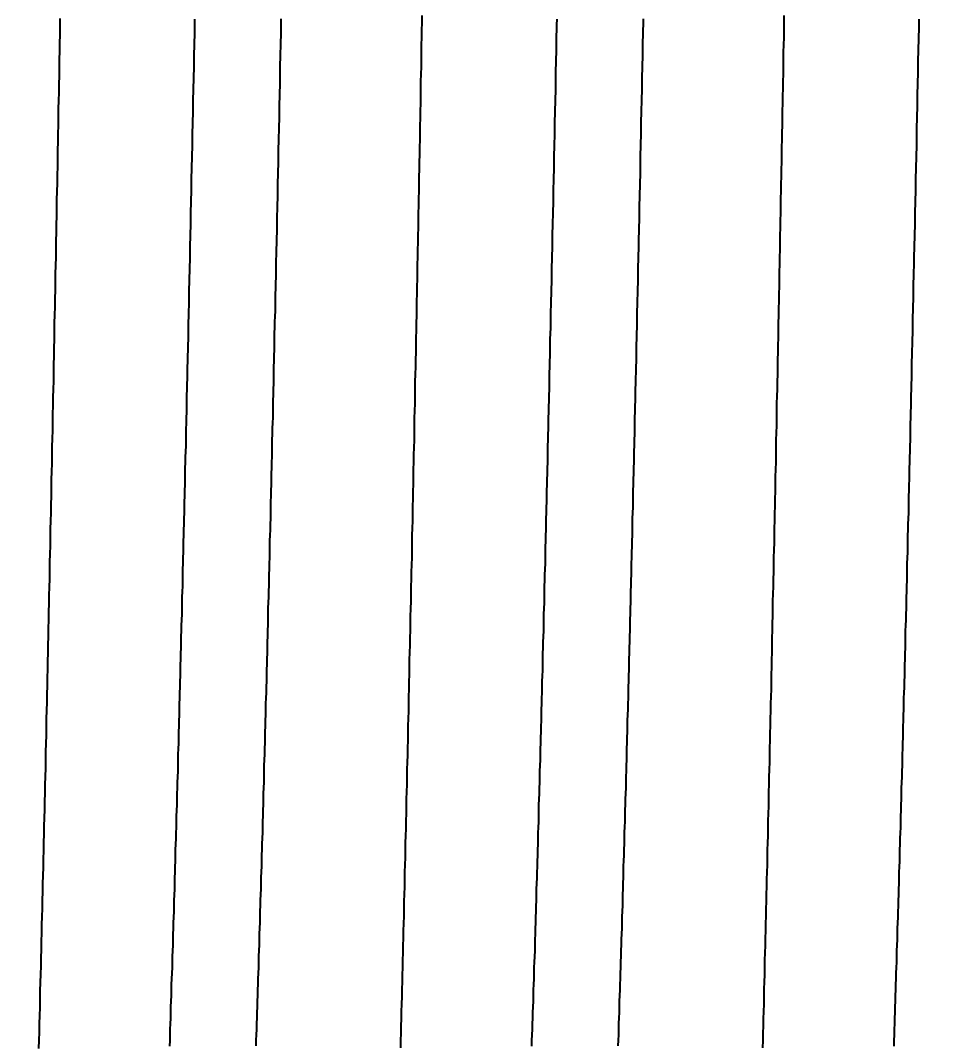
# Model space of a CAD drawing. Header units: millimetres. Extents: x 0 to 3800, y -67 to 2530.
# Drawn here: x 2218.158 to 2222.108, y 1549.587 to 1553.936 of the extents above; entities that cross this region are included whole.
import ezdxf

# ---------------------------------------------------------------- set-up
doc = ezdxf.new("R2010")
doc.units = ezdxf.units.MM
doc.layers.add('내부선 및 부속', color=4, linetype='Continuous')
doc.layers.add('치수선', color=7, linetype='Continuous')
doc.styles.add('____', font='')
doc.styles.get('____').set_extended_font_data('굴림')
doc.dimstyles.new('MSADIM', dxfattribs={"dimtxt": 33, "dimasz": 17, "dimexe": 10, "dimexo": 7.5, "dimgap": 10, "dimtad": 0, "dimtih": 1, "dimtoh": 1, "dimdec": 0, "dimzin": 1, "dimdsep": 46, "dimtxsty": '____', "dimcen": 11.25, "dimadec": 0, "dimazin": 0, "dimtfac": 1, "dimtdec": 0, "dimtix": 1, "dimtmove": 0, "dimatfit": 3, "dimfxl": 1, "dimtolj": 1, "dimtzin": 1, "dimarcsym": 0})

# ---------------------------------------------------------------- blocks, each defined once
blk = doc.blocks.new('*D47')
at = {"layer": '치수선', "color": 0, "linetype": 'Continuous', "lineweight": -2, "transparency": 16777216}
for p, q in [((2249.9547, 1877.9392), (2082.4547, 1877.9392)), ((2092.4547, 1860.9392), (2092.4547, 1705.7554)), ((2092.4547, 1504.9392), (2092.4547, 1660.123)), ((2249.9547, 1487.9392), (2082.4547, 1487.9392))]:
    blk.add_line(p, q, dxfattribs=at)
at = {"layer": '치수선', "color": 0, "linetype": 'Continuous', "transparency": 16777216}
for points in [[(2089.6213, 1860.9392), (2095.288, 1860.9392), (2092.4547, 1877.9392)], [(2089.6213, 1504.9392), (2095.288, 1504.9392), (2092.4547, 1487.9392)]]:
    blk.add_solid(points, dxfattribs=at)
at = {"layer": '치수선', "color": 0, "linetype": 'Continuous', "transparency": 16777216, "insert": (2092.4547, 1682.9392), "char_height": 25, "attachment_point": 5, "style": '____'}
blk.add_mtext('\\A1;390', dxfattribs=at)

msp = doc.modelspace()

# ---------------------------------------------------------------- linework, layer by layer
at = {"layer": '내부선 및 부속', "linetype": 'Continuous', "flags": 128}
for points in [[(2218.3255, 1553.9452), (2218.3255, 1553.9102), (2218.3245, 1553.8752), (2218.3235, 1553.8402), (2218.3235, 1553.8052), (2218.3225, 1553.7702), (2218.3225, 1553.7352), (2218.3215, 1553.7002), (2218.3205, 1553.6652), (2218.3205, 1553.6302), (2218.3205, 1553.6302), (2218.3195, 1553.5952), (2218.3185, 1553.5602), (2218.3185, 1553.5252), (2218.3175, 1553.4902), (2218.3165, 1553.4552), (2218.3165, 1553.4202), (2218.3155, 1553.3852), (2218.3155, 1553.3502), (2218.3145, 1553.3142), (2218.3135, 1553.2792), (2218.3135, 1553.2442), (2218.3125, 1553.2092), (2218.3115, 1553.1742), (2218.3115, 1553.1392), (2218.3105, 1553.1042), (2218.3095, 1553.0692), (2218.3095, 1553.0342), (2218.3085, 1552.9992), (2218.3075, 1552.9642), (2218.3075, 1552.9292), (2218.3065, 1552.8942), (2218.3055, 1552.8592), (2218.3055, 1552.8242), (2218.3045, 1552.7892), (2218.3035, 1552.7542), (2218.3035, 1552.7192), (2218.3025, 1552.6842), (2218.3015, 1552.6492), (2218.3015, 1552.6142), (2218.3005, 1552.5792), (2218.2995, 1552.5442), (2218.2995, 1552.5092), (2218.2985, 1552.4732), (2218.2975, 1552.4382), (2218.2975, 1552.4032), (2218.2965, 1552.3682), (2218.2955, 1552.3332), (2218.2955, 1552.2982), (2218.2945, 1552.2632), (2218.2935, 1552.2282), (2218.2935, 1552.1932), (2218.2925, 1552.1582), (2218.2915, 1552.1232), (2218.2905, 1552.0882), (2218.2905, 1552.0532), (2218.2895, 1552.0182), (2218.2885, 1551.9832), (2218.2885, 1551.9482), (2218.2875, 1551.9132), (2218.2865, 1551.8782), (2218.2865, 1551.8432), (2218.2855, 1551.8082), (2218.2845, 1551.7732), (2218.2835, 1551.7382), (2218.2835, 1551.7032), (2218.2825, 1551.6682), (2218.2815, 1551.6332), (2218.2815, 1551.5972), (2218.2805, 1551.5622), (2218.2795, 1551.5272), (2218.2785, 1551.4922), (2218.2785, 1551.4572), (2218.2775, 1551.4222), (2218.2765, 1551.3872), (2218.2755, 1551.3522), (2218.2755, 1551.3172), (2218.2745, 1551.2822), (2218.2735, 1551.2472), (2218.2725, 1551.2122), (2218.2725, 1551.1772), (2218.2715, 1551.1422), (2218.2705, 1551.1072), (2218.2695, 1551.0722), (2218.2695, 1551.0372), (2218.2685, 1551.0022), (2218.2675, 1550.9672), (2218.2665, 1550.9322), (2218.2665, 1550.8972), (2218.2655, 1550.8622), (2218.2645, 1550.8272), (2218.2635, 1550.7922), (2218.2635, 1550.7572), (2218.2625, 1550.7212), (2218.2615, 1550.6862), (2218.2605, 1550.6512), (2218.2595, 1550.6162), (2218.2595, 1550.5812), (2218.2585, 1550.5462), (2218.2575, 1550.5112), (2218.2565, 1550.4762), (2218.2555, 1550.4412), (2218.2555, 1550.4062), (2218.2545, 1550.3712), (2218.2535, 1550.3362), (2218.2525, 1550.3012), (2218.2515, 1550.2662), (2218.2515, 1550.2312), (2218.2505, 1550.1962), (2218.2495, 1550.1612), (2218.2485, 1550.1262), (2218.2485, 1550.1262), (2218.2475, 1550.0912), (2218.2465, 1550.0562), (2218.2455, 1550.0212), (2218.2455, 1549.9862), (2218.2445, 1549.9512), (2218.2435, 1549.9162), (2218.2425, 1549.8812), (2218.2415, 1549.8462), (2218.2405, 1549.8102), (2218.2395, 1549.7752), (2218.2395, 1549.7402), (2218.2385, 1549.7052), (2218.2375, 1549.6702), (2218.2365, 1549.6352), (2218.2355, 1549.6002), (2218.2345, 1549.5652)], [(2218.7925, 1549.5752), (2218.7935, 1549.5992), (2218.7935, 1549.6232), (2218.7945, 1549.6472), (2218.7955, 1549.6702), (2218.7965, 1549.6942), (2218.7975, 1549.7182), (2218.7975, 1549.7422), (2218.7985, 1549.7662), (2218.7995, 1549.7902), (2218.8005, 1549.8142), (2218.8005, 1549.8372), (2218.8015, 1549.8612), (2218.8025, 1549.8852), (2218.8035, 1549.9092), (2218.8035, 1549.9332), (2218.8045, 1549.9572), (2218.8055, 1549.9812), (2218.8065, 1550.0042), (2218.8065, 1550.0282), (2218.8075, 1550.0522), (2218.8085, 1550.0762), (2218.8085, 1550.0762), (2218.8085, 1550.1002), (2218.8095, 1550.1242), (2218.8105, 1550.1482), (2218.8105, 1550.1712), (2218.8115, 1550.1952), (2218.8125, 1550.2192), (2218.8135, 1550.2432), (2218.8135, 1550.2672), (2218.8145, 1550.2912), (2218.8155, 1550.3152), (2218.8155, 1550.3382), (2218.8165, 1550.3622), (2218.8175, 1550.3862), (2218.8175, 1550.4102), (2218.8185, 1550.4342), (2218.8195, 1550.4582), (2218.8195, 1550.4822), (2218.8205, 1550.5052), (2218.8215, 1550.5292), (2218.8215, 1550.5532), (2218.8225, 1550.5772), (2218.8235, 1550.6012), (2218.8235, 1550.6252), (2218.8245, 1550.6492), (2218.8255, 1550.6722), (2218.8255, 1550.6962), (2218.8265, 1550.7202), (2218.8275, 1550.7442), (2218.8275, 1550.7682), (2218.8285, 1550.7922), (2218.8285, 1550.8162), (2218.8295, 1550.8392), (2218.8305, 1550.8632), (2218.8305, 1550.8872), (2218.8315, 1550.9112), (2218.8325, 1550.9352), (2218.8325, 1550.9592), (2218.8335, 1550.9832), (2218.8335, 1551.0062), (2218.8345, 1551.0302), (2218.8355, 1551.0542), (2218.8355, 1551.0782), (2218.8365, 1551.1022), (2218.8365, 1551.1262), (2218.8375, 1551.1502), (2218.8385, 1551.1732), (2218.8385, 1551.1972), (2218.8395, 1551.2212), (2218.8395, 1551.2452), (2218.8405, 1551.2692), (2218.8415, 1551.2932), (2218.8415, 1551.3172), (2218.8425, 1551.3412), (2218.8425, 1551.3642), (2218.8435, 1551.3882), (2218.8445, 1551.4122), (2218.8445, 1551.4362), (2218.8455, 1551.4602), (2218.8455, 1551.4842), (2218.8465, 1551.5082), (2218.8475, 1551.5312), (2218.8475, 1551.5552), (2218.8485, 1551.5792), (2218.8485, 1551.6032), (2218.8495, 1551.6272), (2218.8495, 1551.6512), (2218.8505, 1551.6752), (2218.8515, 1551.6982), (2218.8515, 1551.7222), (2218.8525, 1551.7462), (2218.8525, 1551.7702), (2218.8535, 1551.7942), (2218.8535, 1551.8182), (2218.8545, 1551.8422), (2218.8545, 1551.8652), (2218.8555, 1551.8892), (2218.8565, 1551.9132), (2218.8565, 1551.9372), (2218.8575, 1551.9612), (2218.8575, 1551.9852), (2218.8585, 1552.0092), (2218.8585, 1552.0322), (2218.8595, 1552.0562), (2218.8595, 1552.0802), (2218.8605, 1552.1042), (2218.8615, 1552.1282), (2218.8615, 1552.1522), (2218.8625, 1552.1762), (2218.8625, 1552.2002), (2218.8635, 1552.2232), (2218.8635, 1552.2472), (2218.8645, 1552.2712), (2218.8645, 1552.2952), (2218.8655, 1552.3192), (2218.8655, 1552.3432), (2218.8665, 1552.3672), (2218.8665, 1552.3902), (2218.8675, 1552.4142), (2218.8675, 1552.4382), (2218.8685, 1552.4622), (2218.8685, 1552.4622), (2218.8695, 1552.4862), (2218.8695, 1552.5102), (2218.8705, 1552.5342), (2218.8705, 1552.5572), (2218.8715, 1552.5812), (2218.8715, 1552.6052), (2218.8725, 1552.6292), (2218.8725, 1552.6532), (2218.8735, 1552.6772), (2218.8735, 1552.7012), (2218.8745, 1552.7242), (2218.8745, 1552.7482), (2218.8755, 1552.7722), (2218.8755, 1552.7962), (2218.8765, 1552.8202), (2218.8765, 1552.8442), (2218.8775, 1552.8682), (2218.8775, 1552.8922), (2218.8785, 1552.9152), (2218.8785, 1552.9392), (2218.8795, 1552.9632), (2218.8795, 1552.9872), (2218.8805, 1553.0112), (2218.8805, 1553.0352), (2218.8815, 1553.0592), (2218.8815, 1553.0822), (2218.8825, 1553.1062), (2218.8825, 1553.1302), (2218.8835, 1553.1542), (2218.8835, 1553.1782), (2218.8845, 1553.2022), (2218.8845, 1553.2262), (2218.8855, 1553.2492), (2218.8855, 1553.2732), (2218.8865, 1553.2972), (2218.8865, 1553.3212), (2218.8875, 1553.3452), (2218.8875, 1553.3692), (2218.8885, 1553.3932), (2218.8885, 1553.4172), (2218.8895, 1553.4402), (2218.8895, 1553.4642), (2218.8905, 1553.4882), (2218.8905, 1553.5122), (2218.8915, 1553.5362), (2218.8915, 1553.5602), (2218.8925, 1553.5842), (2218.8925, 1553.6072), (2218.8935, 1553.6312), (2218.8935, 1553.6552), (2218.8945, 1553.6792), (2218.8945, 1553.7032), (2218.8955, 1553.7272), (2218.8955, 1553.7512), (2218.8965, 1553.7742), (2218.8965, 1553.7982), (2218.8975, 1553.8222), (2218.8975, 1553.8462), (2218.8985, 1553.8702), (2218.8985, 1553.8942), (2218.8985, 1553.9182), (2218.8995, 1553.9412)], [(2219.1595, 1549.5762), (2219.1605, 1549.6002), (2219.1615, 1549.6242), (2219.1625, 1549.6482), (2219.1625, 1549.6722), (2219.1635, 1549.6952), (2219.1645, 1549.7192), (2219.1655, 1549.7432), (2219.1655, 1549.7672), (2219.1665, 1549.7912), (2219.1675, 1549.8152), (2219.1685, 1549.8392), (2219.1685, 1549.8622), (2219.1695, 1549.8862), (2219.1705, 1549.9102), (2219.1715, 1549.9342), (2219.1715, 1549.9582), (2219.1725, 1549.9822), (2219.1735, 1550.0062), (2219.1745, 1550.0292), (2219.1745, 1550.0532), (2219.1745, 1550.0532), (2219.1755, 1550.0772), (2219.1765, 1550.1012), (2219.1765, 1550.1252), (2219.1775, 1550.1492), (2219.1785, 1550.1732), (2219.1785, 1550.1962), (2219.1795, 1550.2202), (2219.1805, 1550.2442), (2219.1815, 1550.2682), (2219.1815, 1550.2922), (2219.1825, 1550.3162), (2219.1835, 1550.3402), (2219.1835, 1550.3632), (2219.1845, 1550.3872), (2219.1855, 1550.4112), (2219.1855, 1550.4352), (2219.1865, 1550.4592), (2219.1875, 1550.4832), (2219.1875, 1550.5072), (2219.1885, 1550.5302), (2219.1895, 1550.5542), (2219.1895, 1550.5782), (2219.1905, 1550.6022), (2219.1915, 1550.6262), (2219.1915, 1550.6502), (2219.1925, 1550.6742), (2219.1935, 1550.6982), (2219.1935, 1550.7212), (2219.1945, 1550.7452), (2219.1945, 1550.7692), (2219.1955, 1550.7932), (2219.1965, 1550.8172), (2219.1965, 1550.8412), (2219.1975, 1550.8652), (2219.1985, 1550.8882), (2219.1985, 1550.9122), (2219.1995, 1550.9362), (2219.1995, 1550.9602), (2219.2005, 1550.9842), (2219.2015, 1551.0082), (2219.2015, 1551.0322), (2219.2025, 1551.0552), (2219.2035, 1551.0792), (2219.2035, 1551.1032), (2219.2045, 1551.1272), (2219.2045, 1551.1512), (2219.2055, 1551.1752), (2219.2065, 1551.1992), (2219.2065, 1551.2222), (2219.2075, 1551.2462), (2219.2075, 1551.2702), (2219.2085, 1551.2942), (2219.2095, 1551.3182), (2219.2095, 1551.3422), (2219.2105, 1551.3662), (2219.2105, 1551.3892), (2219.2115, 1551.4132), (2219.2115, 1551.4372), (2219.2125, 1551.4612), (2219.2135, 1551.4852), (2219.2135, 1551.5092), (2219.2145, 1551.5332), (2219.2145, 1551.5562), (2219.2155, 1551.5802), (2219.2165, 1551.6042), (2219.2165, 1551.6282), (2219.2175, 1551.6522), (2219.2175, 1551.6762), (2219.2185, 1551.7002), (2219.2185, 1551.7242), (2219.2195, 1551.7472), (2219.2205, 1551.7712), (2219.2205, 1551.7952), (2219.2215, 1551.8192), (2219.2215, 1551.8432), (2219.2225, 1551.8672), (2219.2225, 1551.8912), (2219.2235, 1551.9142), (2219.2235, 1551.9382), (2219.2245, 1551.9622), (2219.2255, 1551.9862), (2219.2255, 1552.0102), (2219.2265, 1552.0342), (2219.2265, 1552.0582), (2219.2275, 1552.0812), (2219.2275, 1552.1052), (2219.2285, 1552.1292), (2219.2285, 1552.1532), (2219.2295, 1552.1772), (2219.2295, 1552.2012), (2219.2305, 1552.2252), (2219.2315, 1552.2482), (2219.2315, 1552.2722), (2219.2325, 1552.2962), (2219.2325, 1552.3202), (2219.2335, 1552.3442), (2219.2335, 1552.3682), (2219.2345, 1552.3922), (2219.2345, 1552.4152), (2219.2355, 1552.4392), (2219.2355, 1552.4392), (2219.2355, 1552.4632), (2219.2365, 1552.4872), (2219.2365, 1552.5112), (2219.2375, 1552.5352), (2219.2375, 1552.5592), (2219.2385, 1552.5832), (2219.2385, 1552.6062), (2219.2395, 1552.6302), (2219.2395, 1552.6542), (2219.2405, 1552.6782), (2219.2415, 1552.7022), (2219.2415, 1552.7262), (2219.2425, 1552.7502), (2219.2425, 1552.7732), (2219.2435, 1552.7972), (2219.2435, 1552.8212), (2219.2445, 1552.8452), (2219.2445, 1552.8692), (2219.2455, 1552.8932), (2219.2455, 1552.9172), (2219.2465, 1552.9402), (2219.2465, 1552.9642), (2219.2475, 1552.9882), (2219.2475, 1553.0122), (2219.2485, 1553.0362), (2219.2485, 1553.0602), (2219.2495, 1553.0842), (2219.2495, 1553.1082), (2219.2505, 1553.1312), (2219.2505, 1553.1552), (2219.2515, 1553.1792), (2219.2515, 1553.2032), (2219.2525, 1553.2272), (2219.2525, 1553.2512), (2219.2535, 1553.2752), (2219.2535, 1553.2982), (2219.2545, 1553.3222), (2219.2545, 1553.3462), (2219.2555, 1553.3702), (2219.2555, 1553.3942), (2219.2565, 1553.4182), (2219.2565, 1553.4422), (2219.2575, 1553.4652), (2219.2575, 1553.4892), (2219.2585, 1553.5132), (2219.2585, 1553.5372), (2219.2595, 1553.5612), (2219.2595, 1553.5852), (2219.2605, 1553.6092), (2219.2605, 1553.6322), (2219.2615, 1553.6562), (2219.2615, 1553.6802), (2219.2615, 1553.7042), (2219.2625, 1553.7282), (2219.2625, 1553.7522), (2219.2635, 1553.7762), (2219.2635, 1553.8002), (2219.2645, 1553.8232), (2219.2645, 1553.8472), (2219.2655, 1553.8712), (2219.2655, 1553.8952), (2219.2665, 1553.9192), (2219.2665, 1553.9432)], [(2219.7745, 1549.5682), (2219.7755, 1549.5992), (2219.7765, 1549.6302), (2219.7765, 1549.6302), (2219.7765, 1549.6612), (2219.7775, 1549.6922), (2219.7785, 1549.7232), (2219.7795, 1549.7542), (2219.7805, 1549.7862), (2219.7805, 1549.8172), (2219.7815, 1549.8482), (2219.7825, 1549.8792), (2219.7835, 1549.9102), (2219.7835, 1549.9412), (2219.7845, 1549.9722), (2219.7855, 1550.0032), (2219.7865, 1550.0352), (2219.7865, 1550.0662), (2219.7875, 1550.0972), (2219.7885, 1550.1282), (2219.7895, 1550.1592), (2219.7895, 1550.1902), (2219.7905, 1550.2212), (2219.7915, 1550.2522), (2219.7925, 1550.2842), (2219.7925, 1550.3152), (2219.7935, 1550.3462), (2219.7945, 1550.3772), (2219.7945, 1550.4082), (2219.7955, 1550.4392), (2219.7965, 1550.4702), (2219.7975, 1550.5012), (2219.7975, 1550.5332), (2219.7985, 1550.5642), (2219.7995, 1550.5952), (2219.7995, 1550.6262), (2219.8005, 1550.6572), (2219.8015, 1550.6882), (2219.8025, 1550.7192), (2219.8025, 1550.7512), (2219.8035, 1550.7822), (2219.8045, 1550.8132), (2219.8045, 1550.8442), (2219.8055, 1550.8752), (2219.8065, 1550.9062), (2219.8065, 1550.9372), (2219.8075, 1550.9682), (2219.8085, 1551.0002), (2219.8085, 1551.0312), (2219.8095, 1551.0622), (2219.8105, 1551.0932), (2219.8105, 1551.1242), (2219.8115, 1551.1552), (2219.8125, 1551.1862), (2219.8125, 1551.2172), (2219.8135, 1551.2492), (2219.8145, 1551.2802), (2219.8145, 1551.3112), (2219.8155, 1551.3422), (2219.8165, 1551.3732), (2219.8165, 1551.4042), (2219.8175, 1551.4352), (2219.8185, 1551.4672), (2219.8185, 1551.4982), (2219.8195, 1551.5292), (2219.8205, 1551.5602), (2219.8205, 1551.5912), (2219.8215, 1551.6222), (2219.8225, 1551.6532), (2219.8225, 1551.6842), (2219.8235, 1551.7162), (2219.8235, 1551.7472), (2219.8245, 1551.7782), (2219.8255, 1551.8092), (2219.8255, 1551.8402), (2219.8265, 1551.8712), (2219.8275, 1551.9022), (2219.8275, 1551.9332), (2219.8285, 1551.9652), (2219.8285, 1551.9962), (2219.8295, 1552.0272), (2219.8305, 1552.0582), (2219.8305, 1552.0892), (2219.8315, 1552.1202), (2219.8325, 1552.1512), (2219.8325, 1552.1832), (2219.8335, 1552.2142), (2219.8335, 1552.2452), (2219.8345, 1552.2762), (2219.8355, 1552.3072), (2219.8355, 1552.3382), (2219.8365, 1552.3692), (2219.8365, 1552.4002), (2219.8375, 1552.4322), (2219.8385, 1552.4632), (2219.8385, 1552.4942), (2219.8395, 1552.5252), (2219.8395, 1552.5562), (2219.8405, 1552.5872), (2219.8415, 1552.6182), (2219.8415, 1552.6492), (2219.8425, 1552.6812), (2219.8425, 1552.7122), (2219.8435, 1552.7432), (2219.8435, 1552.7432), (2219.8445, 1552.7742), (2219.8445, 1552.8052), (2219.8455, 1552.8362), (2219.8455, 1552.8672), (2219.8465, 1552.8992), (2219.8475, 1552.9302), (2219.8475, 1552.9612), (2219.8485, 1552.9922), (2219.8485, 1553.0232), (2219.8495, 1553.0542), (2219.8505, 1553.0852), (2219.8505, 1553.1162), (2219.8515, 1553.1482), (2219.8515, 1553.1792), (2219.8525, 1553.2102), (2219.8525, 1553.2412), (2219.8535, 1553.2722), (2219.8545, 1553.3032), (2219.8545, 1553.3342), (2219.8555, 1553.3662), (2219.8555, 1553.3972), (2219.8565, 1553.4282), (2219.8565, 1553.4592), (2219.8575, 1553.4902), (2219.8585, 1553.5212), (2219.8585, 1553.5522), (2219.8595, 1553.5832), (2219.8595, 1553.6152), (2219.8605, 1553.6462), (2219.8605, 1553.6772), (2219.8615, 1553.7082), (2219.8625, 1553.7392), (2219.8625, 1553.7702), (2219.8635, 1553.8012), (2219.8635, 1553.8332), (2219.8645, 1553.8642), (2219.8645, 1553.8952), (2219.8655, 1553.9262), (2219.8655, 1553.9572)], [(2220.3325, 1549.5752), (2220.3325, 1549.5992), (2220.3335, 1549.6232), (2220.3345, 1549.6472), (2220.3355, 1549.6702), (2220.3365, 1549.6942), (2220.3365, 1549.7182), (2220.3375, 1549.7422), (2220.3385, 1549.7662), (2220.3395, 1549.7902), (2220.3395, 1549.8142), (2220.3405, 1549.8372), (2220.3415, 1549.8612), (2220.3425, 1549.8852), (2220.3425, 1549.9092), (2220.3435, 1549.9332), (2220.3445, 1549.9572), (2220.3455, 1549.9812), (2220.3455, 1550.0042), (2220.3465, 1550.0282), (2220.3475, 1550.0522), (2220.3475, 1550.0762), (2220.3475, 1550.0762), (2220.3485, 1550.1002), (2220.3495, 1550.1242), (2220.3505, 1550.1482), (2220.3505, 1550.1712), (2220.3515, 1550.1952), (2220.3525, 1550.2192), (2220.3525, 1550.2432), (2220.3535, 1550.2672), (2220.3545, 1550.2912), (2220.3545, 1550.3152), (2220.3555, 1550.3382), (2220.3565, 1550.3622), (2220.3575, 1550.3862), (2220.3575, 1550.4102), (2220.3585, 1550.4342), (2220.3595, 1550.4582), (2220.3595, 1550.4822), (2220.3605, 1550.5052), (2220.3615, 1550.5292), (2220.3615, 1550.5532), (2220.3625, 1550.5772), (2220.3625, 1550.6012), (2220.3635, 1550.6252), (2220.3645, 1550.6492), (2220.3645, 1550.6722), (2220.3655, 1550.6962), (2220.3665, 1550.7202), (2220.3665, 1550.7442), (2220.3675, 1550.7682), (2220.3685, 1550.7922), (2220.3685, 1550.8162), (2220.3695, 1550.8392), (2220.3705, 1550.8632), (2220.3705, 1550.8872), (2220.3715, 1550.9112), (2220.3715, 1550.9352), (2220.3725, 1550.9592), (2220.3735, 1550.9832), (2220.3735, 1551.0062), (2220.3745, 1551.0302), (2220.3745, 1551.0542), (2220.3755, 1551.0782), (2220.3765, 1551.1022), (2220.3765, 1551.1262), (2220.3775, 1551.1502), (2220.3785, 1551.1732), (2220.3785, 1551.1972), (2220.3795, 1551.2212), (2220.3795, 1551.2452), (2220.3805, 1551.2692), (2220.3805, 1551.2932), (2220.3815, 1551.3172), (2220.3825, 1551.3412), (2220.3825, 1551.3642), (2220.3835, 1551.3882), (2220.3835, 1551.4122), (2220.3845, 1551.4362), (2220.3855, 1551.4602), (2220.3855, 1551.4842), (2220.3865, 1551.5082), (2220.3865, 1551.5312), (2220.3875, 1551.5552), (2220.3875, 1551.5792), (2220.3885, 1551.6032), (2220.3895, 1551.6272), (2220.3895, 1551.6512), (2220.3905, 1551.6752), (2220.3905, 1551.6982), (2220.3915, 1551.7222), (2220.3915, 1551.7462), (2220.3925, 1551.7702), (2220.3935, 1551.7942), (2220.3935, 1551.8182), (2220.3945, 1551.8422), (2220.3945, 1551.8652), (2220.3955, 1551.8892), (2220.3955, 1551.9132), (2220.3965, 1551.9372), (2220.3975, 1551.9612), (2220.3975, 1551.9852), (2220.3985, 1552.0092), (2220.3985, 1552.0322), (2220.3995, 1552.0562), (2220.3995, 1552.0802), (2220.4005, 1552.1042), (2220.4005, 1552.1282), (2220.4015, 1552.1522), (2220.4015, 1552.1762), (2220.4025, 1552.2002), (2220.4035, 1552.2232), (2220.4035, 1552.2472), (2220.4045, 1552.2712), (2220.4045, 1552.2952), (2220.4055, 1552.3192), (2220.4055, 1552.3432), (2220.4065, 1552.3672), (2220.4065, 1552.3902), (2220.4075, 1552.4142), (2220.4075, 1552.4382), (2220.4085, 1552.4622), (2220.4085, 1552.4622), (2220.4085, 1552.4862), (2220.4095, 1552.5102), (2220.4095, 1552.5342), (2220.4105, 1552.5572), (2220.4105, 1552.5812), (2220.4115, 1552.6052), (2220.4125, 1552.6292), (2220.4125, 1552.6532), (2220.4135, 1552.6772), (2220.4135, 1552.7012), (2220.4145, 1552.7242), (2220.4145, 1552.7482), (2220.4155, 1552.7722), (2220.4155, 1552.7962), (2220.4165, 1552.8202), (2220.4165, 1552.8442), (2220.4175, 1552.8682), (2220.4175, 1552.8922), (2220.4185, 1552.9152), (2220.4185, 1552.9392), (2220.4195, 1552.9632), (2220.4195, 1552.9872), (2220.4205, 1553.0112), (2220.4205, 1553.0352), (2220.4215, 1553.0592), (2220.4215, 1553.0822), (2220.4225, 1553.1062), (2220.4225, 1553.1302), (2220.4235, 1553.1542), (2220.4235, 1553.1782), (2220.4245, 1553.2022), (2220.4245, 1553.2262), (2220.4255, 1553.2492), (2220.4255, 1553.2732), (2220.4265, 1553.2972), (2220.4265, 1553.3212), (2220.4275, 1553.3452), (2220.4275, 1553.3692), (2220.4285, 1553.3932), (2220.4285, 1553.4172), (2220.4295, 1553.4402), (2220.4295, 1553.4642), (2220.4305, 1553.4882), (2220.4305, 1553.5122), (2220.4315, 1553.5362), (2220.4315, 1553.5602), (2220.4325, 1553.5842), (2220.4325, 1553.6072), (2220.4335, 1553.6312), (2220.4335, 1553.6552), (2220.4345, 1553.6792), (2220.4345, 1553.7032), (2220.4345, 1553.7272), (2220.4355, 1553.7512), (2220.4355, 1553.7742), (2220.4365, 1553.7982), (2220.4365, 1553.8222), (2220.4375, 1553.8462), (2220.4375, 1553.8702), (2220.4385, 1553.8942), (2220.4385, 1553.9182), (2220.4395, 1553.9412)], [(2220.6995, 1549.5762), (2220.7005, 1549.6002), (2220.7015, 1549.6242), (2220.7015, 1549.6482), (2220.7025, 1549.6722), (2220.7035, 1549.6952), (2220.7045, 1549.7192), (2220.7045, 1549.7432), (2220.7055, 1549.7672), (2220.7065, 1549.7912), (2220.7075, 1549.8152), (2220.7075, 1549.8392), (2220.7085, 1549.8622), (2220.7095, 1549.8862), (2220.7105, 1549.9102), (2220.7105, 1549.9342), (2220.7115, 1549.9582), (2220.7125, 1549.9822), (2220.7135, 1550.0062), (2220.7135, 1550.0292), (2220.7145, 1550.0532), (2220.7145, 1550.0532), (2220.7155, 1550.0772), (2220.7165, 1550.1012), (2220.7165, 1550.1252), (2220.7175, 1550.1492), (2220.7185, 1550.1732), (2220.7185, 1550.1962), (2220.7195, 1550.2202), (2220.7205, 1550.2442), (2220.7205, 1550.2682), (2220.7215, 1550.2922), (2220.7225, 1550.3162), (2220.7225, 1550.3402), (2220.7235, 1550.3632), (2220.7245, 1550.3872), (2220.7245, 1550.4112), (2220.7255, 1550.4352), (2220.7265, 1550.4592), (2220.7265, 1550.4832), (2220.7275, 1550.5072), (2220.7285, 1550.5312), (2220.7285, 1550.5542), (2220.7295, 1550.5782), (2220.7305, 1550.6022), (2220.7305, 1550.6262), (2220.7315, 1550.6502), (2220.7325, 1550.6742), (2220.7325, 1550.6982), (2220.7335, 1550.7212), (2220.7345, 1550.7452), (2220.7345, 1550.7692), (2220.7355, 1550.7932), (2220.7365, 1550.8172), (2220.7365, 1550.8412), (2220.7375, 1550.8652), (2220.7375, 1550.8882), (2220.7385, 1550.9122), (2220.7395, 1550.9362), (2220.7395, 1550.9602), (2220.7405, 1550.9842), (2220.7415, 1551.0082), (2220.7415, 1551.0322), (2220.7425, 1551.0552), (2220.7425, 1551.0792), (2220.7435, 1551.1032), (2220.7445, 1551.1272), (2220.7445, 1551.1512), (2220.7455, 1551.1752), (2220.7455, 1551.1992), (2220.7465, 1551.2222), (2220.7475, 1551.2462), (2220.7475, 1551.2702), (2220.7485, 1551.2942), (2220.7485, 1551.3182), (2220.7495, 1551.3422), (2220.7505, 1551.3662), (2220.7505, 1551.3892), (2220.7515, 1551.4132), (2220.7515, 1551.4372), (2220.7525, 1551.4612), (2220.7525, 1551.4852), (2220.7535, 1551.5092), (2220.7545, 1551.5332), (2220.7545, 1551.5562), (2220.7555, 1551.5802), (2220.7555, 1551.6042), (2220.7565, 1551.6282), (2220.7575, 1551.6522), (2220.7575, 1551.6762), (2220.7585, 1551.7002), (2220.7585, 1551.7242), (2220.7595, 1551.7472), (2220.7595, 1551.7712), (2220.7605, 1551.7952), (2220.7605, 1551.8192), (2220.7615, 1551.8432), (2220.7625, 1551.8672), (2220.7625, 1551.8912), (2220.7635, 1551.9142), (2220.7635, 1551.9382), (2220.7645, 1551.9622), (2220.7645, 1551.9862), (2220.7655, 1552.0102), (2220.7655, 1552.0342), (2220.7665, 1552.0582), (2220.7675, 1552.0812), (2220.7675, 1552.1052), (2220.7685, 1552.1292), (2220.7685, 1552.1532), (2220.7695, 1552.1772), (2220.7695, 1552.2012), (2220.7705, 1552.2252), (2220.7705, 1552.2482), (2220.7715, 1552.2722), (2220.7715, 1552.2962), (2220.7725, 1552.3202), (2220.7725, 1552.3442), (2220.7735, 1552.3682), (2220.7745, 1552.3922), (2220.7745, 1552.4162), (2220.7755, 1552.4392), (2220.7755, 1552.4392), (2220.7755, 1552.4632), (2220.7765, 1552.4872), (2220.7765, 1552.5112), (2220.7775, 1552.5352), (2220.7775, 1552.5592), (2220.7785, 1552.5832), (2220.7785, 1552.6062), (2220.7795, 1552.6302), (2220.7795, 1552.6542), (2220.7805, 1552.6782), (2220.7805, 1552.7022), (2220.7815, 1552.7262), (2220.7815, 1552.7502), (2220.7825, 1552.7732), (2220.7825, 1552.7972), (2220.7835, 1552.8212), (2220.7835, 1552.8452), (2220.7845, 1552.8692), (2220.7845, 1552.8932), (2220.7855, 1552.9172), (2220.7855, 1552.9402), (2220.7865, 1552.9642), (2220.7865, 1552.9882), (2220.7875, 1553.0122), (2220.7885, 1553.0362), (2220.7885, 1553.0602), (2220.7895, 1553.0842), (2220.7895, 1553.1082), (2220.7905, 1553.1312), (2220.7905, 1553.1552), (2220.7915, 1553.1792), (2220.7915, 1553.2032), (2220.7925, 1553.2272), (2220.7925, 1553.2512), (2220.7935, 1553.2752), (2220.7935, 1553.2982), (2220.7935, 1553.3222), (2220.7945, 1553.3462), (2220.7945, 1553.3702), (2220.7955, 1553.3942), (2220.7955, 1553.4182), (2220.7965, 1553.4422), (2220.7965, 1553.4652), (2220.7975, 1553.4892), (2220.7975, 1553.5132), (2220.7985, 1553.5372), (2220.7985, 1553.5612), (2220.7995, 1553.5852), (2220.7995, 1553.6092), (2220.8005, 1553.6332), (2220.8005, 1553.6562), (2220.8015, 1553.6802), (2220.8015, 1553.7042), (2220.8025, 1553.7282), (2220.8025, 1553.7522), (2220.8035, 1553.7762), (2220.8035, 1553.8002), (2220.8045, 1553.8232), (2220.8045, 1553.8472), (2220.8055, 1553.8712), (2220.8055, 1553.8952), (2220.8065, 1553.9192), (2220.8065, 1553.9432)], [(2221.3145, 1549.5682), (2221.3155, 1549.5992), (2221.3155, 1549.6302), (2221.3155, 1549.6302), (2221.3165, 1549.6612), (2221.3175, 1549.6922), (2221.3185, 1549.7232), (2221.3195, 1549.7542), (2221.3195, 1549.7862), (2221.3205, 1549.8172), (2221.3215, 1549.8482), (2221.3225, 1549.8792), (2221.3225, 1549.9102), (2221.3235, 1549.9412), (2221.3245, 1549.9722), (2221.3255, 1550.0032), (2221.3255, 1550.0352), (2221.3265, 1550.0662), (2221.3275, 1550.0972), (2221.3285, 1550.1282), (2221.3285, 1550.1592), (2221.3295, 1550.1902), (2221.3305, 1550.2212), (2221.3315, 1550.2522), (2221.3315, 1550.2842), (2221.3325, 1550.3152), (2221.3335, 1550.3462), (2221.3345, 1550.3772), (2221.3345, 1550.4082), (2221.3355, 1550.4392), (2221.3365, 1550.4702), (2221.3365, 1550.5012), (2221.3375, 1550.5332), (2221.3385, 1550.5642), (2221.3395, 1550.5952), (2221.3395, 1550.6262), (2221.3405, 1550.6572), (2221.3415, 1550.6882), (2221.3415, 1550.7192), (2221.3425, 1550.7512), (2221.3435, 1550.7822), (2221.3435, 1550.8132), (2221.3445, 1550.8442), (2221.3455, 1550.8752), (2221.3455, 1550.9062), (2221.3465, 1550.9372), (2221.3475, 1550.9682), (2221.3485, 1551.0002), (2221.3485, 1551.0312), (2221.3495, 1551.0622), (2221.3505, 1551.0932), (2221.3505, 1551.1242), (2221.3515, 1551.1552), (2221.3525, 1551.1862), (2221.3525, 1551.2172), (2221.3535, 1551.2492), (2221.3545, 1551.2802), (2221.3545, 1551.3112), (2221.3555, 1551.3422), (2221.3555, 1551.3732), (2221.3565, 1551.4042), (2221.3575, 1551.4352), (2221.3575, 1551.4672), (2221.3585, 1551.4982), (2221.3595, 1551.5292), (2221.3595, 1551.5602), (2221.3605, 1551.5912), (2221.3615, 1551.6222), (2221.3615, 1551.6532), (2221.3625, 1551.6842), (2221.3635, 1551.7162), (2221.3635, 1551.7472), (2221.3645, 1551.7782), (2221.3655, 1551.8092), (2221.3655, 1551.8402), (2221.3665, 1551.8712), (2221.3665, 1551.9022), (2221.3675, 1551.9332), (2221.3685, 1551.9652), (2221.3685, 1551.9962), (2221.3695, 1552.0272), (2221.3705, 1552.0582), (2221.3705, 1552.0892), (2221.3715, 1552.1202), (2221.3715, 1552.1512), (2221.3725, 1552.1832), (2221.3735, 1552.2142), (2221.3735, 1552.2452), (2221.3745, 1552.2762), (2221.3745, 1552.3072), (2221.3755, 1552.3382), (2221.3765, 1552.3692), (2221.3765, 1552.4002), (2221.3775, 1552.4322), (2221.3785, 1552.4632), (2221.3785, 1552.4942), (2221.3795, 1552.5252), (2221.3795, 1552.5562), (2221.3805, 1552.5872), (2221.3815, 1552.6182), (2221.3815, 1552.6492), (2221.3825, 1552.6812), (2221.3825, 1552.7122), (2221.3835, 1552.7432), (2221.3835, 1552.7432), (2221.3835, 1552.7742), (2221.3845, 1552.8052), (2221.3855, 1552.8362), (2221.3855, 1552.8672), (2221.3865, 1552.8992), (2221.3865, 1552.9302), (2221.3875, 1552.9612), (2221.3885, 1552.9922), (2221.3885, 1553.0232), (2221.3895, 1553.0542), (2221.3895, 1553.0852), (2221.3905, 1553.1162), (2221.3915, 1553.1482), (2221.3915, 1553.1792), (2221.3925, 1553.2102), (2221.3925, 1553.2412), (2221.3935, 1553.2722), (2221.3935, 1553.3032), (2221.3945, 1553.3342), (2221.3955, 1553.3662), (2221.3955, 1553.3972), (2221.3965, 1553.4282), (2221.3965, 1553.4592), (2221.3975, 1553.4902), (2221.3975, 1553.5212), (2221.3985, 1553.5522), (2221.3995, 1553.5832), (2221.3995, 1553.6152), (2221.4005, 1553.6462), (2221.4005, 1553.6772), (2221.4015, 1553.7082), (2221.4015, 1553.7392), (2221.4025, 1553.7702), (2221.4025, 1553.8012), (2221.4035, 1553.8332), (2221.4045, 1553.8642), (2221.4045, 1553.8952), (2221.4055, 1553.9262), (2221.4055, 1553.9572)], [(2221.8725, 1549.5752), (2221.8725, 1549.5992), (2221.8735, 1549.6232), (2221.8745, 1549.6472), (2221.8755, 1549.6702), (2221.8755, 1549.6942), (2221.8765, 1549.7182), (2221.8775, 1549.7422), (2221.8785, 1549.7662), (2221.8785, 1549.7902), (2221.8795, 1549.8142), (2221.8805, 1549.8372), (2221.8815, 1549.8612), (2221.8815, 1549.8852), (2221.8825, 1549.9092), (2221.8835, 1549.9332), (2221.8845, 1549.9572), (2221.8845, 1549.9812), (2221.8855, 1550.0042), (2221.8865, 1550.0282), (2221.8875, 1550.0522), (2221.8875, 1550.0762), (2221.8875, 1550.0762), (2221.8885, 1550.1002), (2221.8895, 1550.1242), (2221.8895, 1550.1482), (2221.8905, 1550.1712), (2221.8915, 1550.1952), (2221.8925, 1550.2192), (2221.8925, 1550.2432), (2221.8935, 1550.2672), (2221.8945, 1550.2912), (2221.8945, 1550.3152), (2221.8955, 1550.3382), (2221.8965, 1550.3622), (2221.8965, 1550.3862), (2221.8975, 1550.4102), (2221.8985, 1550.4342), (2221.8985, 1550.4582), (2221.8995, 1550.4822), (2221.9005, 1550.5052), (2221.9005, 1550.5292), (2221.9015, 1550.5532), (2221.9025, 1550.5772), (2221.9025, 1550.6012), (2221.9035, 1550.6252), (2221.9045, 1550.6492), (2221.9045, 1550.6722), (2221.9055, 1550.6962), (2221.9065, 1550.7202), (2221.9065, 1550.7442), (2221.9075, 1550.7682), (2221.9075, 1550.7922), (2221.9085, 1550.8162), (2221.9095, 1550.8392), (2221.9095, 1550.8632), (2221.9105, 1550.8872), (2221.9115, 1550.9112), (2221.9115, 1550.9352), (2221.9125, 1550.9592), (2221.9125, 1550.9832), (2221.9135, 1551.0062), (2221.9145, 1551.0302), (2221.9145, 1551.0542), (2221.9155, 1551.0782), (2221.9165, 1551.1022), (2221.9165, 1551.1262), (2221.9175, 1551.1502), (2221.9175, 1551.1732), (2221.9185, 1551.1972), (2221.9195, 1551.2212), (2221.9195, 1551.2452), (2221.9205, 1551.2692), (2221.9205, 1551.2932), (2221.9215, 1551.3172), (2221.9215, 1551.3412), (2221.9225, 1551.3642), (2221.9235, 1551.3882), (2221.9235, 1551.4122), (2221.9245, 1551.4362), (2221.9245, 1551.4602), (2221.9255, 1551.4842), (2221.9265, 1551.5082), (2221.9265, 1551.5312), (2221.9275, 1551.5552), (2221.9275, 1551.5792), (2221.9285, 1551.6032), (2221.9285, 1551.6272), (2221.9295, 1551.6512), (2221.9305, 1551.6752), (2221.9305, 1551.6982), (2221.9315, 1551.7222), (2221.9315, 1551.7462), (2221.9325, 1551.7702), (2221.9325, 1551.7942), (2221.9335, 1551.8182), (2221.9345, 1551.8422), (2221.9345, 1551.8652), (2221.9355, 1551.8892), (2221.9355, 1551.9132), (2221.9365, 1551.9372), (2221.9365, 1551.9612), (2221.9375, 1551.9852), (2221.9375, 1552.0092), (2221.9385, 1552.0322), (2221.9395, 1552.0562), (2221.9395, 1552.0802), (2221.9405, 1552.1042), (2221.9405, 1552.1282), (2221.9415, 1552.1522), (2221.9415, 1552.1762), (2221.9425, 1552.2002), (2221.9425, 1552.2232), (2221.9435, 1552.2472), (2221.9435, 1552.2712), (2221.9445, 1552.2952), (2221.9445, 1552.3192), (2221.9455, 1552.3432), (2221.9465, 1552.3672), (2221.9465, 1552.3902), (2221.9475, 1552.4142), (2221.9475, 1552.4382), (2221.9485, 1552.4622), (2221.9485, 1552.4622), (2221.9485, 1552.4862), (2221.9495, 1552.5102), (2221.9495, 1552.5342), (2221.9505, 1552.5572), (2221.9505, 1552.5812), (2221.9515, 1552.6052), (2221.9515, 1552.6292), (2221.9525, 1552.6532), (2221.9525, 1552.6772), (2221.9535, 1552.7012), (2221.9535, 1552.7242), (2221.9545, 1552.7482), (2221.9545, 1552.7722), (2221.9555, 1552.7962), (2221.9555, 1552.8202), (2221.9565, 1552.8442), (2221.9565, 1552.8682), (2221.9575, 1552.8922), (2221.9585, 1552.9152), (2221.9585, 1552.9392), (2221.9595, 1552.9632), (2221.9595, 1552.9872), (2221.9605, 1553.0112), (2221.9605, 1553.0352), (2221.9615, 1553.0592), (2221.9615, 1553.0822), (2221.9625, 1553.1062), (2221.9625, 1553.1302), (2221.9635, 1553.1542), (2221.9635, 1553.1782), (2221.9645, 1553.2022), (2221.9645, 1553.2262), (2221.9655, 1553.2492), (2221.9655, 1553.2732), (2221.9665, 1553.2972), (2221.9665, 1553.3212), (2221.9675, 1553.3452), (2221.9675, 1553.3692), (2221.9685, 1553.3932), (2221.9685, 1553.4172), (2221.9685, 1553.4402), (2221.9695, 1553.4642), (2221.9695, 1553.4882), (2221.9705, 1553.5122), (2221.9705, 1553.5362), (2221.9715, 1553.5602), (2221.9715, 1553.5842), (2221.9725, 1553.6072), (2221.9725, 1553.6312), (2221.9735, 1553.6552), (2221.9735, 1553.6792), (2221.9745, 1553.7032), (2221.9745, 1553.7272), (2221.9755, 1553.7512), (2221.9755, 1553.7742), (2221.9765, 1553.7982), (2221.9765, 1553.8222), (2221.9775, 1553.8462), (2221.9775, 1553.8702), (2221.9785, 1553.8942), (2221.9785, 1553.9182), (2221.9795, 1553.9412)]]:
    msp.add_lwpolyline(points, dxfattribs=at)

# ---------------------------------------------------------------- dimensions: what is measured, and where the dimension line sits
at = {"layer": '치수선', "linetype": 'Continuous'}
dim = msp.add_linear_dim(base=(2092.4547, 1487.9392), p1=(2257.4547, 1877.9392), p2=(2257.4547, 1487.9392), angle=90, dimstyle='MSADIM', override={"dimtxt": 25}, dxfattribs=at)
dim.commit()
dim.dimension.update_dxf_attribs({"geometry": '*D47', "text_midpoint": (2092.4547, 1682.9392)})

doc.saveas('drawing.dxf')
